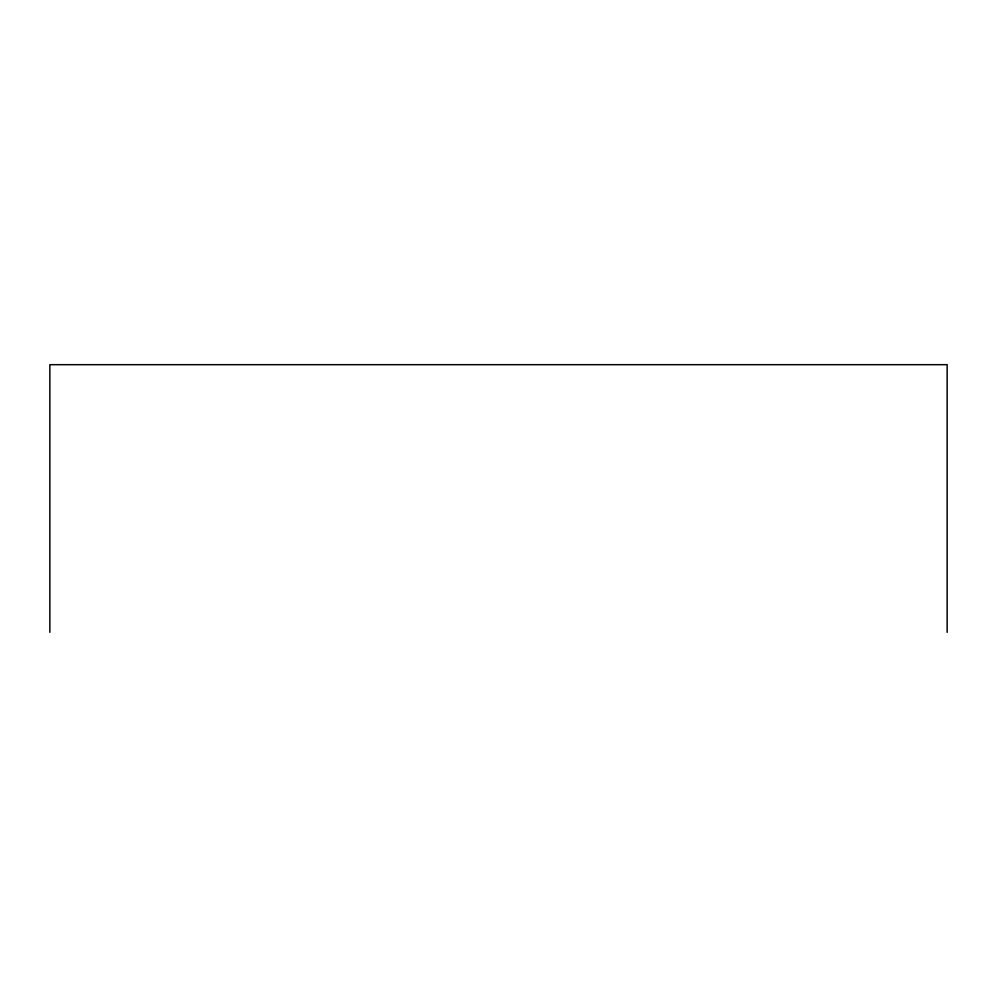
<?xml version="1.0" encoding="UTF-8"?>
<svg xmlns="http://www.w3.org/2000/svg" width="997" height="997" viewBox="0 0 997 997"><rect width="100%" height="100%" fill="white"/><g stroke="black" fill="none" stroke-linecap="round" stroke-linejoin="round"><path stroke-width="1.5" d="M947.15 632.322L947.15 364.678L49.85 364.678L49.85 632.322"/></g></svg>
